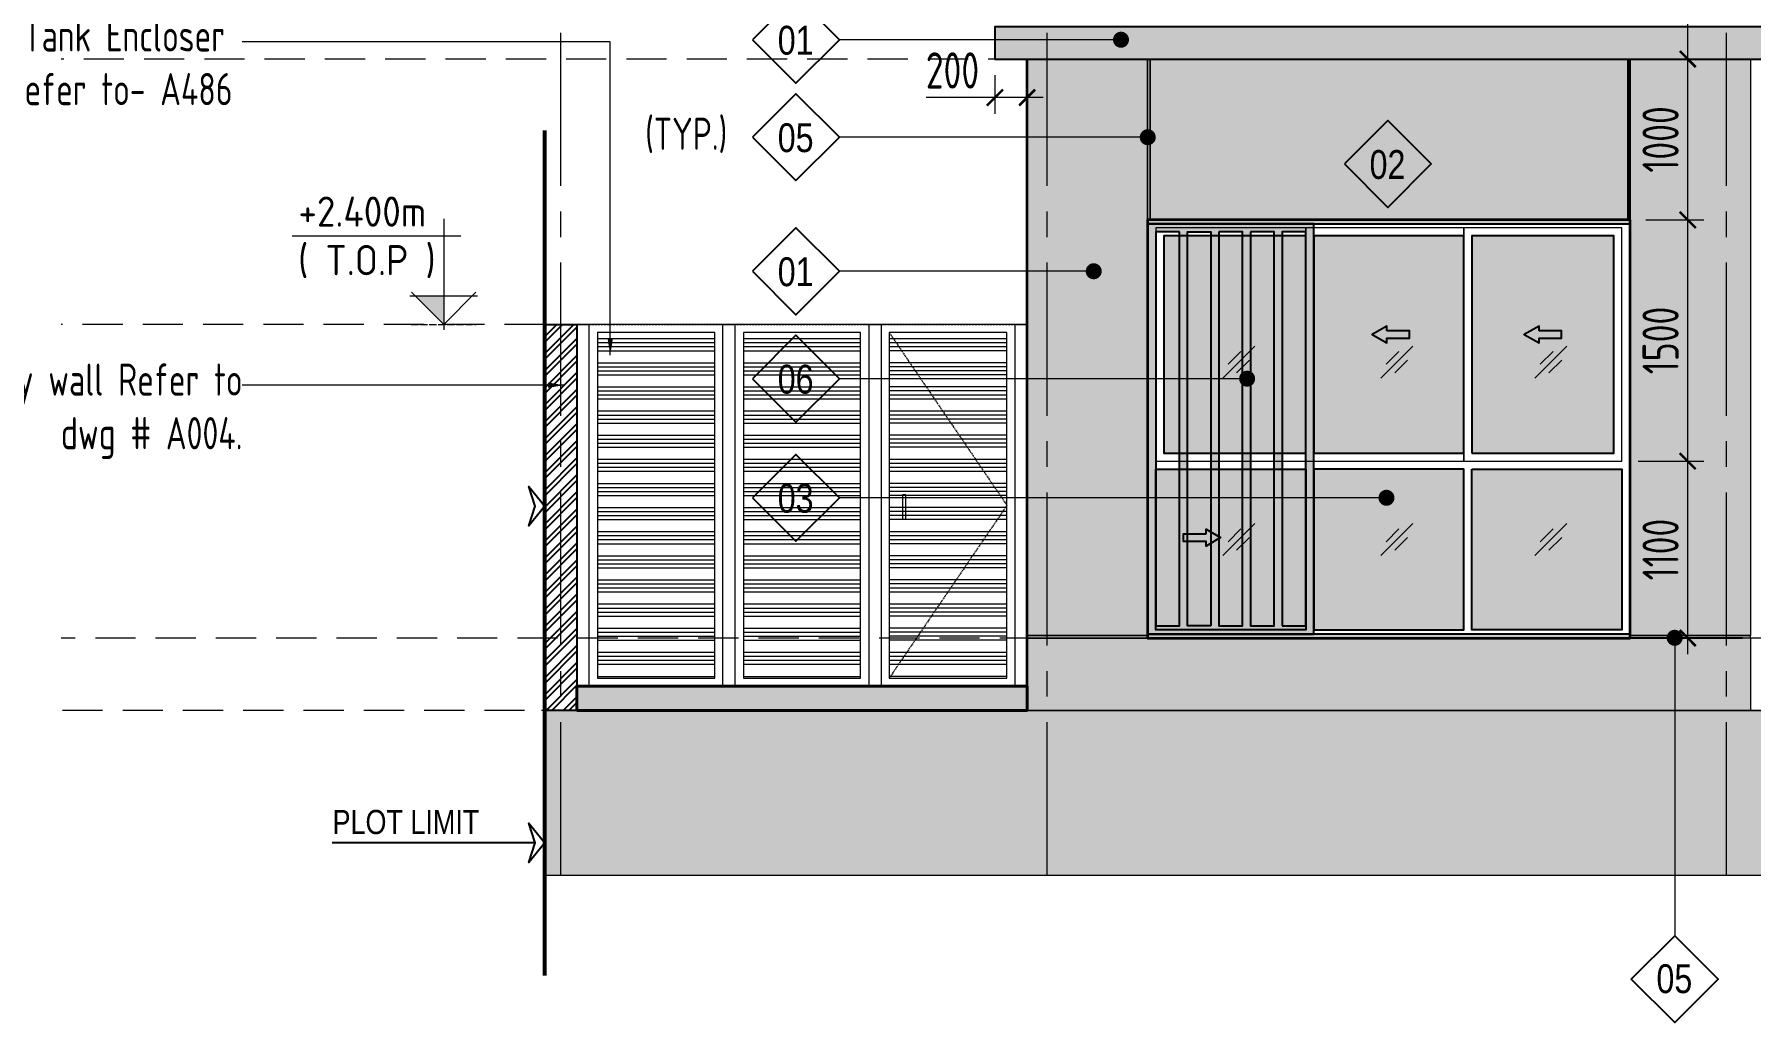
# Model space of a CAD drawing. Header units: millimetres. Extents: x -30697 to 201471, y -29614 to 19378.
# Drawn here: x -24609 to -13934, y -1942 to 4204 of the extents above; entities that cross this region are included whole.
import ezdxf
from ezdxf.enums import TextEntityAlignment as Align

# ---------------------------------------------------------------- set-up
doc = ezdxf.new("R2010")
doc.units = ezdxf.units.MM
doc.header["$MEASUREMENT"] = 0
doc.header["$PDMODE"] = 1
for name, pattern in [('1735 X DT-5BR-ELE_01$0$DASHED', [0.75, 0.5, -0.25]), ('1735 X DT-5BR-ELE_01$0$HIDDEN', [0.375, 0.25, -0.125]), ('ACAD_ISO02W100', [15, 12, -3]), ('CENTER2', [28.575, 19.05, -3.175, 3.175, -3.175])]:
    doc.linetypes.add(name, pattern=pattern)
for name, color, linetype, lineweight, plot in [('00--ORIGIN POINT', 200, 'Continuous', 20, False), ('1735 X DT-5BR-ELE_01$0$00--ORIGIN', 6, 'Continuous', 0, False), ('1735 X DT-5BR-ELE_01$0$00--ORIGIN POINT', 200, 'Continuous', 20, False)]:
    doc.layers.add(name, color=color, linetype=linetype, lineweight=lineweight, plot=plot)
for name, color, linetype, lineweight in [('03--GRID', 252, 'CENTER2', 5), ('05--LEADER', 8, 'Continuous', 13), ('05--TEXT-2', 2, 'Continuous', 25), ('05--TEXT-3', 3, 'Continuous', 35), ('07--DIM-2', 2, 'Continuous', 25), ('08--TAG REF', 7, 'Continuous', 25), ('1735 X DT-5BR-ELE_01$0$04--HATCH-3', 251, 'Continuous', 9), ('1735 X DT-5BR-ELE_01$0$05--LEADER', 8, 'Continuous', 13), ('1735 X DT-5BR-ELE_01$0$06--LINE-0', 8, 'Continuous', 13), ('1735 X DT-5BR-ELE_01$0$06--LINE-1', 9, 'Continuous', 18), ('1735 X DT-5BR-ELE_01$0$06--LINE-2', 2, 'Continuous', 25), ('1735 X DT-5BR-ELE_01$0$06--LINE-3', 3, 'Continuous', 35), ('1735 X DT-5BR-ELE_01$0$06--LINE-4', 4, 'Continuous', 40), ('1735 X DT-5BR-ELE_01$0$E--CONCRETE-SHADE', 253, 'Continuous', 25), ('1735 X DT-5BR-ELE_01$0$F--BLOCKWALL-2', 2, 'Continuous', 25), ('1735 X DT-5BR-ELE_01$0$G--STELWRK-1', 9, 'Continuous', 18), ('1735 X DT-5BR-ELE_01$0$L--DOORS-1', 9, 'Continuous', 18), ('1735 X DT-5BR-ELE_01$0$L--DOORS-2', 2, 'Continuous', 25), ('1735 X DT-5BR-ELE_01$0$L--DOORS-HID', 251, '1735 X DT-5BR-ELE_01$0$HIDDEN', 15), ('1735 X DT-5BR-ELE_01$0$L--GLASS MARK', 8, 'Continuous', 13), ('1735 X DT-5BR-ELE_01$0$L--WINDOW-1', 9, 'Continuous', 18), ('1735 X DT-5BR-ELE_01$0$L--WINDOW-2', 2, 'Continuous', 25), ('1735 X DT-5BR-ELE_01$0$Q--KERBS', 1, 'Continuous', 18), ('1735 X DT-5BR-ELE_01$0$W--ELV-1', 250, '1735 X DT-5BR-ELE_01$0$DASHED', 9), ('1735 X DT-5BR-ELE_01$0$Z--GROOVES', 7, 'Continuous', 9), ('1735 X DT-5BR-ELE_01$0$Z--GROOVES-DUMMY.', 252, 'Continuous', 9), ('W--ELEV-2', 7, 'Continuous', 20)]:
    doc.layers.add(name, color=color, linetype=linetype, lineweight=lineweight)
for name, color, linetype in [('05--PLOT MARK', 2, 'Continuous'), ('08--WINREF-1', 8, 'Continuous'), ('1735 X DT-5BR-ELE_01$0$05--PLOT MARK', 2, 'Continuous'), ('1735 X DT-5BR-ELE_01$0$L-Louvers 1', 2, 'Continuous'), ('1735 X DT-5BR-ELE_01$0$PLOT', 10, 'Continuous')]:
    doc.layers.add(name, color=color, linetype=linetype)
for name, color, linetype, lineweight, true_color in [('1735 X DT-5BR-ELE_01$0$L--FR SHADE-1', 7, 'Continuous', 20, 0xc8c8c8), ('1735 X DT-5BR-ELE_01$0$L--GL SHADE-1', 7, 'Continuous', 20, 0xd7e1ff), ('1735 X DT-5BR-ELE_01$0$L--SHADE-1', 7, 'Continuous', 20, 0xf5f5f5), ('1735 X DT-5BR-ELE_01$0$L--SHADE-2', 7, 'Continuous', 20, 0xd2d2d2)]:
    doc.layers.add(name, color=color, linetype=linetype, lineweight=lineweight, true_color=true_color)
doc.styles.add('Ariel', font='arial.ttf', dxfattribs={"width": 0.8})
doc.styles.add('ISO', font='isocp2.shx', dxfattribs={"width": 0.8})
doc.dimstyles.new('1-100_AR', dxfattribs={"dimtxt": 225, "dimasz": 100, "dimexe": 100, "dimexo": 100, "dimgap": 0, "dimtad": 0, "dimzin": 12, "dimdsep": 46, "dimtxsty": 'ISO', "dimblk": 'ARCHTICK', "dimcen": 100, "dimdle": 100, "dimclrd": 8, "dimclre": 9, "dimclrt": 2, "dimadec": 0, "dimazin": 0, "dimtfac": 1, "dimtmove": 0, "dimatfit": 2, "dimldrblk": 'ARCHTICK', "dimfxl": 1, "dimtvp": 0.75, "dimtolj": 1, "dimtzin": 12, "dimlwd": 9, "dimlwe": 9, "dimarcsym": 0})
doc.dimstyles.new('1-50', dxfattribs={"dimtxt": 125, "dimasz": 50, "dimexe": 50, "dimexo": 50, "dimgap": 0, "dimtad": 0, "dimdec": 3, "dimzin": 12, "dimdsep": 46, "dimtxsty": 'ISO', "dimblk": 'ARCHTICK', "dimcen": -150, "dimdle": 50, "dimclrd": 9, "dimclre": 9, "dimclrt": 2, "dimadec": 0, "dimazin": 0, "dimtfac": 1, "dimtdec": 3, "dimtmove": 1, "dimatfit": 2, "dimldrblk": 'ARCHTICK', "dimfxl": 1, "dimtvp": 0.75, "dimtolj": 1, "dimtzin": 12, "dimlwd": 18, "dimlwe": 18, "dimarcsym": 0})
doc.dimstyles.new('Copy of 1-100_AR LEADER', dxfattribs={"dimtxt": 200, "dimasz": 100, "dimexe": 100, "dimexo": 100, "dimgap": 0, "dimtad": 0, "dimdec": 0, "dimzin": 12, "dimdsep": 46, "dimtxsty": 'ISO', "dimcen": 150, "dimdle": 100, "dimclrd": 8, "dimclre": 9, "dimclrt": 2, "dimadec": 0, "dimazin": 0, "dimtfac": 1, "dimtdec": 0, "dimtmove": 0, "dimatfit": 2, "dimfxl": 1, "dimtvp": 0.75, "dimtolj": 1, "dimtzin": 12, "dimlwd": 9, "dimlwe": 9, "dimarcsym": 0})

# ---------------------------------------------------------------- blocks, each defined once
blk = doc.blocks.new('*U261')
at = {"layer": '1735 X DT-5BR-ELE_01$0$Z--GROOVES-DUMMY.', "ltscale": 25, "transparency": 33554623}
h = blk.add_hatch(color=256, dxfattribs=at)
h.dxf.hatch_style = 1
h.paths.add_polyline_path([(0, 15), (0, 0), (1000, 0), (1000, 15)])
at = {"layer": '1735 X DT-5BR-ELE_01$0$Z--GROOVES', "ltscale": 25}
blk.add_lwpolyline([(0, 15), (0, 0), (1000, 0), (1000, 15)], close=True, dxfattribs=at)
blk = doc.blocks.new('*U259')
at = {"layer": '1735 X DT-5BR-ELE_01$0$Z--GROOVES-DUMMY.', "ltscale": 25, "transparency": 33554623}
h = blk.add_hatch(color=256, dxfattribs=at)
h.dxf.hatch_style = 1
h.paths.add_polyline_path([(0, 15), (0, 0), (750, 0), (750, 15)])
at = {"layer": '1735 X DT-5BR-ELE_01$0$Z--GROOVES', "ltscale": 25}
blk.add_lwpolyline([(0, 15), (0, 0), (750, 0), (750, 15)], close=True, dxfattribs=at)
blk = doc.blocks.new('1735 X DT-5BR-ELE_01$0$SD 2.4 X 2.4')
at = {"layer": '1735 X DT-5BR-ELE_01$0$L--DOORS-1', "transparency": 33554623}
h = blk.add_hatch(color=252, dxfattribs=at)
h.dxf.hatch_style = 1
h.paths.add_polyline_path([(-771, 2011), (-912, 2011), (-912, 2040), (-1003, 1988), (-912, 1935), (-912, 1964), (-771, 1964)])
h = blk.add_hatch(color=252, dxfattribs=at)
h.dxf.hatch_style = 1
h.paths.add_polyline_path([(174, 2011), (34, 2011), (34, 2040), (-58, 1988), (34, 1935), (34, 1964), (174, 1964)])
at = {"layer": '1735 X DT-5BR-ELE_01$0$L--GL SHADE-1'}
h = blk.add_hatch(color=256, dxfattribs=at)
h.dxf.hatch_style = 1
h.paths.add_polyline_path([(-1417, 2600), (-2300, 2600), (-2300, 1250), (-1417, 1250)])
h = blk.add_hatch(color=256, dxfattribs=at)
h.dxf.hatch_style = 1
h.paths.add_polyline_path([(-1367, 1250), (-433, 1250), (-433, 2600), (-1367, 2600)])
h = blk.add_hatch(color=256, dxfattribs=at)
h.dxf.hatch_style = 1
h.paths.add_polyline_path([(-383, 1250), (500, 1250), (500, 2600), (-383, 2600)])
h = blk.add_hatch(color=256, dxfattribs=at)
h.dxf.hatch_style = 1
h.paths.add_polyline_path([(-2350, 1150), (-1417, 1150), (-1417, 150), (-2350, 150)])
h = blk.add_hatch(color=256, dxfattribs=at)
h.dxf.hatch_style = 1
h.paths.add_polyline_path([(-1367, 150), (-433, 150), (-433, 1150), (-1367, 1150)])
h = blk.add_hatch(color=256, dxfattribs=at)
h.dxf.hatch_style = 1
h.paths.add_polyline_path([(-383, 1150), (550, 1150), (550, 150), (-383, 150)])
blk.add_lwpolyline([(600, 2700), (-2400, 2700), (-2400, 100), (600, 100)], close=True)
at = {"layer": '1735 X DT-5BR-ELE_01$0$L--DOORS-2'}
for points in [[(-912, 2011), (-912, 2040), (-1003, 1988), (-912, 1935), (-912, 1964), (-771, 1964), (-771, 2011), (-912, 2011)], [(34, 2011), (34, 2040), (-58, 1988), (34, 1935), (34, 1964), (174, 1964), (174, 2011), (34, 2011)]]:
    blk.add_lwpolyline(points, dxfattribs=at)
at = {"layer": '1735 X DT-5BR-ELE_01$0$L--GLASS MARK'}
for p, q in [((-1933, 1716), (-1734, 1915)), ((-1900, 1802), (-1820, 1882)), ((-1847, 1749), (-1767, 1828)), ((-949, 1716), (-751, 1915)), ((-916, 1802), (-837, 1882)), ((-863, 1749), (-784, 1828)), ((9, 1716), (208, 1915)), ((42, 1802), (122, 1882)), ((95, 1749), (175, 1828)), ((-1933, 613), (-1734, 812)), ((-1900, 699), (-1820, 779)), ((-949, 613), (-751, 812)), ((-916, 699), (-837, 779)), ((9, 613), (208, 812)), ((42, 699), (122, 779)), ((-1847, 646), (-1767, 726)), ((-863, 646), (-784, 726)), ((95, 646), (175, 726))]:
    blk.add_line(p, q, dxfattribs=at)
at = {"layer": '1735 X DT-5BR-ELE_01$0$L--WINDOW-1'}
for points in [[(-2350, 1200), (-1417, 1200), (-1417, 2650), (-2350, 2650)], [(-1417, 1200), (-433, 1200), (-433, 2650), (-1417, 2650)], [(-433, 1200), (550, 1200), (550, 2650), (-433, 2650)]]:
    blk.add_lwpolyline(points, close=True, dxfattribs=at)
at = {"layer": '1735 X DT-5BR-ELE_01$0$L--WINDOW-2'}
for points in [[(-1417, 2600), (-2300, 2600), (-2300, 1250), (-1417, 1250)], [(-1367, 1250), (-433, 1250), (-433, 2600), (-1367, 2600)], [(-383, 1250), (500, 1250), (500, 2600), (-383, 2600)], [(-2350, 1150), (-1417, 1150), (-1417, 150), (-2350, 150)], [(-1367, 150), (-433, 150), (-433, 1150), (-1367, 1150)], [(-383, 1150), (550, 1150), (550, 150), (-383, 150)]]:
    blk.add_lwpolyline(points, close=True, dxfattribs=at)
blk = doc.blocks.new('*U260')
at = {"layer": '1735 X DT-5BR-ELE_01$0$Z--GROOVES-DUMMY.', "ltscale": 25, "transparency": 33554623}
h = blk.add_hatch(color=256, dxfattribs=at)
h.dxf.hatch_style = 1
h.paths.add_polyline_path([(0, 15), (0, 0), (750, 0), (750, 15)])
at = {"layer": '1735 X DT-5BR-ELE_01$0$Z--GROOVES', "ltscale": 25}
blk.add_lwpolyline([(0, 15), (0, 0), (750, 0), (750, 15)], close=True, dxfattribs=at)
blk = doc.blocks.new('*U246')
at = {"layer": '1735 X DT-5BR-ELE_01$0$L--SHADE-1', "transparency": 33554687}
h = blk.add_hatch(color=256, dxfattribs=at)
h.dxf.hatch_style = 1
h.paths.add_polyline_path([(0, 0), (-12400, 0), (-12400, -200), (0, -200)])
at = {"layer": '1735 X DT-5BR-ELE_01$0$06--LINE-2'}
blk.add_lwpolyline([(0, 0), (-12400, 0), (-12400, -200), (0, -200)], close=True, dxfattribs=at)
blk = doc.blocks.new('*U253')
at = {"layer": '1735 X DT-5BR-ELE_01$0$L--FR SHADE-1'}
h = blk.add_hatch(color=256, dxfattribs=at)
h.dxf.hatch_style = 1
h.paths.add_polyline_path([(3000, 2600), (0, 2600), (0, 2575), (1033, 2575), (3000, 2575)])
h = blk.add_hatch(color=256, dxfattribs=at)
h.dxf.hatch_style = 1
h.paths.add_polyline_path([(0, 2575), (0, 25), (1033, 25), (1033, 2575)])
h.paths.add_polyline_path([(590, 2525), (590, 75), (443, 75), (443, 2525)], flags=16)
h.paths.add_polyline_path([(640, 2525), (787, 2525), (787, 75), (640, 75)], flags=16)
h.paths.add_polyline_path([(393, 2525), (393, 75), (247, 75), (247, 2525)], flags=16)
h.paths.add_polyline_path([(837, 2525), (983, 2525), (983, 75), (837, 75)], flags=16)
h.paths.add_polyline_path([(197, 2525), (197, 75), (50, 75), (50, 2525)], flags=16)
h = blk.add_hatch(color=256, dxfattribs=at)
h.dxf.hatch_style = 1
h.paths.add_polyline_path([(3000, 25), (0, 25), (0, 0), (3000, 0)])
at = {"layer": '1735 X DT-5BR-ELE_01$0$06--LINE-3'}
blk.add_lwpolyline([(3000, 2600), (0, 2600), (0, 0), (3000, 0)], close=True, dxfattribs=at)
at = {"layer": '1735 X DT-5BR-ELE_01$0$L-Louvers 1'}
for points in [[(0, 2575), (3000, 2575), (3000, 2600), (0, 2600)], [(0, 25), (1033, 25), (1033, 2575), (0, 2575)], [(393, 75), (247, 75), (247, 2525), (393, 2525)], [(443, 2525), (443, 75), (590, 75), (590, 2525)], [(640, 2525), (640, 75), (787, 75), (787, 2525)], [(0, 0), (3000, 0), (3000, 25), (0, 25)]]:
    blk.add_lwpolyline(points, close=True, dxfattribs=at)
for points in [[(197, 2525), (50, 2525), (50, 75), (197, 75), (197, 2525)], [(837, 75), (983, 75), (983, 2525), (837, 2525), (837, 75)]]:
    blk.add_lwpolyline(points, dxfattribs=at)
blk = doc.blocks.new('1735 X DT-5BR-ELE_01$0$ARROW')
at = {"layer": '1735 X DT-5BR-ELE_01$0$L--DOORS-1', "transparency": 33554623}
h = blk.add_hatch(color=252, dxfattribs=at)
h.dxf.hatch_style = 1
h.paths.add_polyline_path([(-232, 23), (-91, 23), (-91, 53), (0, 0), (-91, -53), (-91, -23), (-232, -23)])
at = {"layer": '1735 X DT-5BR-ELE_01$0$L--DOORS-2'}
blk.add_lwpolyline([(-91, 23), (-91, 53), (0, 0), (-91, -53), (-91, -23), (-232, -23), (-232, 23), (-91, 23)], dxfattribs=at)
blk = doc.blocks.new('1735 X DT-5BR-ELE_01$0$ENC WATER')
at = {"layer": '1735 X DT-5BR-ELE_01$0$06--LINE-0'}
h = blk.add_hatch(dxfattribs=at)
h.set_pattern_fill('ANSI34', color=252, scale=200, angle=135, style=0)
h.set_pattern_definition([(180, (-83136.77, 12586.46), (-3e-14, -150), []), (180, (-83161.77, 12611.46), (-3e-14, -150), []), (180, (-83186.77, 12636.46), (-3e-14, -150), []), (180, (-83211.77, 12661.46), (-3e-14, -150), [])])
h.paths.add_polyline_path([(858, -50), (128, -50), (128, -2200), (858, -2200)])
h = blk.add_hatch(dxfattribs=at)
h.set_pattern_fill('ANSI34', color=252, scale=200, angle=135, style=0)
h.set_pattern_definition([(180, (-82028.43, 12586.46), (-3e-14, -150), []), (180, (-82053.43, 12611.46), (-3e-14, -150), []), (180, (-82078.43, 12636.46), (-3e-14, -150), []), (180, (-82103.43, 12661.46), (-3e-14, -150), [])])
h.paths.add_polyline_path([(1764, -50), (1036, -50), (1036, -2200), (1764, -2200)])
h = blk.add_hatch(dxfattribs=at)
h.set_pattern_fill('ANSI34', color=252, scale=200, angle=135)
h.set_pattern_definition([(180, (-14623.48, -10962), (-1e-14, -150), []), (180, (-14648.48, -10937), (-1e-14, -150), []), (180, (-14673.48, -10912), (-1e-14, -150), []), (180, (-14698.48, -10887), (-1e-14, -150), [])])
h.paths.add_polyline_path([(2675, -50), (1942, -50), (1942, -2200), (2675, -2200)])
at = {"layer": '1735 X DT-5BR-ELE_01$0$E--CONCRETE-SHADE'}
h = blk.add_hatch(dxfattribs=at)
h.set_pattern_fill('AR-CONC', color=256, scale=10)
h.set_pattern_definition([(50, (-82403.63, -2400), (71.72602, -6.275213), [7.5, -82.5]), (355, (-82403.63, -2400), (-13.875133, 75.219213), [6, -66]), (100.45144, (-82397.654, -2400.524), (57.850885, 68.944), [6.37402, -70.11421]), (46.1842, (-82403.63, -2380), (106.72413, -16.55193), [11.25, -123.75]), (96.63564, (-82394.74, -2381.38), (93.4662, 97.41186), [9.56103, -105.17138]), (351.18416, (-82403.63, -2380), (93.4662, 97.41186), [9, -99]), (21, (-82393.63, -2385), (59.690705, -40.26189), [7.5, -82.5]), (326, (-82393.63, -2385), (24.331533, 72.515005), [6, -66]), (71.451445, (-82388.66, -2388.356), (84.02224, 32.253115), [6.37402, -70.11421]), (37.5, (-82403.632, -2400), (1.2159855, 33.289385), [0, -65.2, 0, -67, 0, -66.25]), (7.5, (-82403.63, -2400), (26.306954, 39.441171), [0, -38.2, 0, -63.7, 0, -25.25]), (327.5, (-82425.932, -2400), (53.382244, -2.255487), [0, -25, 0, -78, 0, -103.5]), (317.5, (-82435.93, -2400), (58.318617, 10.010498), [0, -32.5, 0, -51.8, 0, -73.5])])
h.paths.add_polyline_path([(0, -2400), (2800, -2400), (2800, -2250), (0, -2250)])
at = {"layer": '1735 X DT-5BR-ELE_01$0$06--LINE-0'}
blk.add_lwpolyline([(2800, -2250), (2800, 0), (0, 0), (0, -2250)], dxfattribs=at)
for points in [[(0, 0), (75, 0), (75, -2250), (0, -2250)], [(1817, 0), (1892, 0), (1892, -2250), (1817, -2250)], [(2725, 0), (1892, 0), (1892, -2250), (2725, -2250)], [(908, 0), (983, 0), (983, -2250), (908, -2250)], [(2725, 0), (2800, 0), (2800, -2250), (2725, -2250)], [(2026, -1210), (2046, -1210), (2046, -1060), (2026, -1060)]]:
    blk.add_lwpolyline(points, close=True, dxfattribs=at)
at = {"layer": '1735 X DT-5BR-ELE_01$0$06--LINE-1'}
for points in [[(858, -50), (128, -50), (128, -2200), (858, -2200)], [(1764, -50), (1036, -50), (1036, -2200), (1764, -2200)], [(1942, -2200), (2675, -2200), (2675, -50), (1942, -50)]]:
    blk.add_lwpolyline(points, close=True, dxfattribs=at)
at = {"layer": '1735 X DT-5BR-ELE_01$0$06--LINE-4'}
blk.add_lwpolyline([(0, -2400), (2800, -2400), (2800, -2250), (0, -2250)], close=True, dxfattribs=at)
at = {"layer": '1735 X DT-5BR-ELE_01$0$L--DOORS-HID', "ltscale": 25}
blk.add_lwpolyline([(1942, -50), (2675, -1125), (1942, -2200)], dxfattribs=at)
blk = doc.blocks.new('1735 X DT-5BR-ELE_01')
at = {"layer": '1735 X DT-5BR-ELE_01$0$04--HATCH-3'}
h = blk.add_hatch(color=251, dxfattribs=at)
h.dxf.hatch_style = 1
h.paths.add_polyline_path([(-21434, -1025), (-3234, -1025), (-3234, 0), (-21434, 0)])
at = {"layer": '1735 X DT-5BR-ELE_01$0$F--BLOCKWALL-2', "transparency": 33554687}
h = blk.add_hatch(dxfattribs=at)
h.set_pattern_fill('ANSI32', color=252, scale=200)
h.paths.add_polyline_path([(-21234, 0), (-21434, 0), (-21434, 2400), (-21234, 2400)])
at = {"layer": '1735 X DT-5BR-ELE_01$0$L--SHADE-1', "transparency": 33554687}
h = blk.add_hatch(color=256, dxfattribs=at)
h.dxf.hatch_style = 1
h.paths.add_polyline_path([(-18434, 465), (-17684, 465), (-17684, 4050), (-18434, 4050)])
h = blk.add_hatch(color=256, dxfattribs=at)
h.dxf.hatch_style = 1
h.paths.add_polyline_path([(-14684, 465), (-13933, 465), (-13933, 4050), (-14684, 4050)])
h = blk.add_hatch(color=256, dxfattribs=at)
h.dxf.hatch_style = 1
h.paths.add_polyline_path([(-18434, 451), (-13934, 451), (-13934, 0), (-18434, 0)])
at = {"layer": '1735 X DT-5BR-ELE_01$0$L--SHADE-2', "transparency": 33554687}
h = blk.add_hatch(color=256, dxfattribs=at)
h.dxf.hatch_style = 1
h.paths.add_polyline_path([(-17669, 3050), (-14694, 3050), (-14694, 4050), (-17669, 4050)])
at = {"layer": '1735 X DT-5BR-ELE_01$0$00--ORIGIN', "elevation": 0}
for points in [[(-18434, 465), (-17684, 465), (-17684, 4050), (-18434, 4050)], [(-18434, 451), (-13934, 451), (-13934, 0), (-18434, 0)]]:
    blk.add_lwpolyline(points, close=True, dxfattribs=at)
at = {"layer": '1735 X DT-5BR-ELE_01$0$00--ORIGIN'}
for points in [[(-17669, 3050), (-14694, 3050), (-14694, 4050), (-17669, 4050)], [(-14684, 465), (-13933, 465), (-13933, 4050), (-14684, 4050)]]:
    blk.add_lwpolyline(points, close=True, dxfattribs=at)
at = {"layer": '1735 X DT-5BR-ELE_01$0$00--ORIGIN POINT', "ltscale": 25}
blk.add_lwpolyline([(-21434, -1025), (-3234, -1025), (-3234, 0), (-21434, 0)], close=True, dxfattribs=at)
at = {"layer": '1735 X DT-5BR-ELE_01$0$05--PLOT MARK'}
blk.add_lwpolyline([(-21434, 1270), (-21533, 1148), (-21494, 1270), (-21533, 1392), (-21434, 1270)], dxfattribs=at)
at = {"layer": '1735 X DT-5BR-ELE_01$0$06--LINE-2'}
blk.add_line((-13984, 450), (-17409, 450), dxfattribs=at)
at = {"layer": '1735 X DT-5BR-ELE_01$0$06--LINE-3'}
blk.add_line((-18434, 0), (-18434, 4050), dxfattribs=at)
at = {"layer": '1735 X DT-5BR-ELE_01$0$F--BLOCKWALL-2'}
blk.add_lwpolyline([(-21234, 0), (-21434, 0), (-21434, 2400), (-21234, 2400)], close=True, dxfattribs=at)
at = {"layer": '1735 X DT-5BR-ELE_01$0$G--STELWRK-1'}
blk.add_lwpolyline([(-21234, 0), (-18434, 0), (-18434, 2400), (-21234, 2400)], close=True, dxfattribs=at)
at = {"layer": '1735 X DT-5BR-ELE_01$0$PLOT', "linetype": '1735 X DT-5BR-ELE_01$0$DASHED', "ltscale": 300, "const_width": 25, "flags": 128}
blk.add_lwpolyline([(-21434, -1650), (-21434, 3607)], dxfattribs=at)
at = {"layer": '1735 X DT-5BR-ELE_01$0$Q--KERBS', "color": 8}
blk.add_line((-14987, 0), (-21455, 0), dxfattribs=at)
at = {"layer": '1735 X DT-5BR-ELE_01$0$Q--KERBS'}
blk.add_lwpolyline([(-21434, 0), (-3459, 0)], dxfattribs=at)
at = {"layer": '1735 X DT-5BR-ELE_01$0$W--ELV-1', "ltscale": 500}
for p, q in [((-426, 4050), (-24441, 4050)), ((-21434, 2400), (-24441, 2400)), ((-354, 450), (-24441, 450)), ((191, 0), (-24441, 0))]:
    blk.add_line(p, q, dxfattribs=at)
at = {"layer": '1735 X DT-5BR-ELE_01$0$W--ELV-1', "ltscale": 25}
blk.add_line((-21234, 2400), (-18434, 2400), dxfattribs=at)
at = {"layer": '1735 X DT-5BR-ELE_01$0$05--LEADER'}
blk.add_blockref('1735 X DT-5BR-ELE_01$0$ARROW', (-17230, 1074), dxfattribs=at)
at = {"layer": '1735 X DT-5BR-ELE_01$0$06--LINE-2'}
blk.add_blockref('*U246', (-6234, 4250), dxfattribs=at)
at = {"layer": '1735 X DT-5BR-ELE_01$0$06--LINE-3'}
blk.add_blockref('1735 X DT-5BR-ELE_01$0$SD 2.4 X 2.4', (-15284, 350), dxfattribs=at)
at = {"layer": '1735 X DT-5BR-ELE_01$0$G--STELWRK-1'}
blk.add_blockref('1735 X DT-5BR-ELE_01$0$ENC WATER', (-21234, 2400), dxfattribs=at)
at = {"layer": '1735 X DT-5BR-ELE_01$0$L-Louvers 1'}
blk.add_blockref('*U253', (-17684, 450), dxfattribs=at)
at = {"layer": '1735 X DT-5BR-ELE_01$0$Z--GROOVES-DUMMY.', "ltscale": 25}
for name, p, rotation in [('*U261', (-17684, 4050), 270), ('*U261', (-14700, 4050), 270), ('*U259', (-17684, 465), 180), ('*U260', (-13934, 466), 180)]:
    blk.add_blockref(name, p, dxfattribs=dict(at, rotation=rotation))
blk = doc.blocks.new('*U29')
at = {"color": 2}
for p, q in [((0, 875), (0, -46)), ((1256, 734), (-141, 734)), ((-280, 234), (280, 234)), ((0, 0), (-267, 267)), ((267, 267), (0, 0))]:
    blk.add_line(p, q, dxfattribs=at)
blk.add_solid([(0, 234), (234, 234), (0, 0), (234, 234)], dxfattribs=at)
at = {"layer": '00--ORIGIN POINT', "linetype": 'ACAD_ISO02W100', "ltscale": 5}
blk.add_line((270, 0), (-270, 0), dxfattribs=at)
at = {"style": 'ISO', "width": 0.8}
for tag, p in [('LEVEL', (225, 782)), ('FLOOR', (225, 406))]:
    blk.add_attdef(tag, p, '', height=250, dxfattribs=at)
blk = doc.blocks.new('_ArchTick')
at = {"color": 0, "const_width": 0.15}
blk.add_lwpolyline([(-0.5, -0.5), (0.5, 0.5)], dxfattribs=at)
blk = doc.blocks.new('*U19')
at = {"layer": '08--WINREF-1', "color": 2}
blk.add_lwpolyline([(339, 0), (0, -339), (-339, 0), (0, 339)], close=True, dxfattribs=at)
at = {"style": 'Ariel', "width": 0.8}
blk.add_attdef('CB-02', text='', height=225, dxfattribs=at).set_placement((3, -4), align=Align.MIDDLE)
blk = doc.blocks.new('*D100')
at = {"layer": '07--DIM-2', "color": 9, "lineweight": 9, "transparency": 16777216}
for p, q in [((-18634, 3950), (-18634, 3710)), ((-18434, 3950), (-18434, 3710))]:
    blk.add_line(p, q, dxfattribs=at)
at = {"layer": '07--DIM-2', "color": 8, "lineweight": 9, "transparency": 16777216}
for p, q in [((-18634, 3810), (-19062, 3810)), ((-18334, 3810), (-18634, 3810))]:
    blk.add_line(p, q, dxfattribs=at)
at = {"layer": 'Defpoints', "color": 0, "transparency": 16777216}
for p in [(-18634, 4050), (-18434, 4050), (-18634, 3810)]:
    blk.add_point(p, dxfattribs=at)
at = {"layer": '07--DIM-2', "color": 8, "lineweight": 9, "transparency": 16777216, "xscale": 100, "yscale": 100, "zscale": 100, "rotation": 180}
blk.add_blockref('_ArchTick', (-18634, 3810), dxfattribs=at)
at = {"layer": '07--DIM-2', "color": 8, "lineweight": 9, "transparency": 16777216, "xscale": 100, "yscale": 100, "zscale": 100}
blk.add_blockref('_ArchTick', (-18434, 3810), dxfattribs=at)
at = {"layer": '07--DIM-2', "color": 2, "transparency": 16777216, "insert": (-18898, 3979), "char_height": 225, "attachment_point": 5, "style": 'ISO'}
blk.add_mtext('\\A1;200', dxfattribs=at)
blk = doc.blocks.new('*D120')
at = {"layer": '07--DIM-2', "color": 8, "lineweight": 9, "transparency": 16777216}
blk.add_line((-14325, 350), (-14325, 1650), dxfattribs=at)
at = {"layer": '07--DIM-2', "color": 9, "lineweight": 9, "transparency": 16777216}
for p, q in [((-14634, 1550), (-14225, 1550)), ((-14584, 450), (-14225, 450))]:
    blk.add_line(p, q, dxfattribs=at)
at = {"layer": 'Defpoints', "color": 0, "transparency": 16777216}
for p in [(-14734, 1550), (-14325, 1550), (-14684, 450)]:
    blk.add_point(p, dxfattribs=at)
at = {"layer": '07--DIM-2', "color": 8, "lineweight": 9, "transparency": 16777216, "xscale": 100, "yscale": 100, "zscale": 100}
for p, rotation in [((-14325, 1550), 90), ((-14325, 450), 270)]:
    blk.add_blockref('_ArchTick', p, dxfattribs=dict(at, rotation=rotation))
at = {"layer": '07--DIM-2', "color": 2, "transparency": 16777216, "insert": (-14494, 1000), "char_height": 225, "attachment_point": 5, "rotation": 90, "style": 'ISO'}
blk.add_mtext('\\A1;1100', dxfattribs=at)
blk = doc.blocks.new('*D121')
at = {"layer": '07--DIM-2', "color": 8, "lineweight": 9, "transparency": 16777216}
blk.add_line((-14325, 1450), (-14325, 3150), dxfattribs=at)
at = {"layer": '07--DIM-2', "color": 9, "lineweight": 9, "transparency": 16777216}
for p, q in [((-14585, 3050), (-14225, 3050)), ((-14634, 1550), (-14225, 1550))]:
    blk.add_line(p, q, dxfattribs=at)
at = {"layer": 'Defpoints', "color": 0, "transparency": 16777216}
for p in [(-14685, 3050), (-14325, 3050), (-14734, 1550)]:
    blk.add_point(p, dxfattribs=at)
at = {"layer": '07--DIM-2', "color": 8, "lineweight": 9, "transparency": 16777216, "xscale": 100, "yscale": 100, "zscale": 100}
for p, rotation in [((-14325, 3050), 90), ((-14325, 1550), 270)]:
    blk.add_blockref('_ArchTick', p, dxfattribs=dict(at, rotation=rotation))
at = {"layer": '07--DIM-2', "color": 2, "transparency": 16777216, "insert": (-14494, 2300), "char_height": 225, "attachment_point": 5, "rotation": 90, "style": 'ISO'}
blk.add_mtext('\\A1;1500', dxfattribs=at)
blk = doc.blocks.new('*D122')
at = {"layer": '07--DIM-2', "color": 8, "lineweight": 9, "transparency": 16777216}
blk.add_line((-14325, 2950), (-14325, 4150), dxfattribs=at)
at = {"layer": '07--DIM-2', "color": 9, "lineweight": 9, "transparency": 16777216}
for p, q in [((-14584, 4050), (-14225, 4050)), ((-14585, 3050), (-14225, 3050))]:
    blk.add_line(p, q, dxfattribs=at)
at = {"layer": 'Defpoints', "color": 0, "transparency": 16777216}
for p in [(-14684, 4050), (-14325, 4050), (-14685, 3050)]:
    blk.add_point(p, dxfattribs=at)
at = {"layer": '07--DIM-2', "color": 8, "lineweight": 9, "transparency": 16777216, "xscale": 100, "yscale": 100, "zscale": 100}
for p, rotation in [((-14325, 4050), 90), ((-14325, 3050), 270)]:
    blk.add_blockref('_ArchTick', p, dxfattribs=dict(at, rotation=rotation))
at = {"layer": '07--DIM-2', "color": 2, "transparency": 16777216, "insert": (-14494, 3550), "char_height": 225, "attachment_point": 5, "rotation": 90, "style": 'ISO'}
blk.add_mtext('\\A1;1000', dxfattribs=at)
blk = doc.blocks.new('*D123')
at = {"layer": '07--DIM-2', "color": 8, "lineweight": 9, "transparency": 16777216}
blk.add_line((-14325, 3950), (-14325, 5350), dxfattribs=at)
at = {"layer": '07--DIM-2', "color": 9, "lineweight": 9, "transparency": 16777216}
for p, q in [((-14634, 5250), (-14225, 5250)), ((-14584, 4050), (-14225, 4050))]:
    blk.add_line(p, q, dxfattribs=at)
at = {"layer": 'Defpoints', "color": 0, "transparency": 16777216}
for p in [(-14734, 5250), (-14325, 5250), (-14684, 4050)]:
    blk.add_point(p, dxfattribs=at)
at = {"layer": '07--DIM-2', "color": 8, "lineweight": 9, "transparency": 16777216, "xscale": 100, "yscale": 100, "zscale": 100}
for p, rotation in [((-14325, 5250), 90), ((-14325, 4050), 270)]:
    blk.add_blockref('_ArchTick', p, dxfattribs=dict(at, rotation=rotation))
at = {"layer": '07--DIM-2', "color": 2, "transparency": 16777216, "insert": (-14494, 4650), "char_height": 225, "attachment_point": 5, "rotation": 90, "style": 'ISO'}
blk.add_mtext('\\A1;1200', dxfattribs=at)
blk = doc.blocks.new('*U23')
at = {"layer": '08--WINREF-1', "color": 2}
blk.add_lwpolyline([(339, 0), (0, -339), (-339, 0), (0, 339)], close=True, dxfattribs=at)
at = {"style": 'Ariel', "width": 0.8}
blk.add_attdef('CB-02', text='', height=225, dxfattribs=at).set_placement((3, -4), align=Align.MIDDLE)
blk.add_leader([(-3523, 0), (-339, 0)], dimstyle='1-50', override={"dimtxt": 100, "dimasz": 125, "dimgap": 50, "dimtad": 0, "dimldrblk": 'Dot', "dimfxl": 3, "dimarcsym": 1})
blk = doc.blocks.new('*U22')
at = {"layer": '08--WINREF-1', "color": 2}
blk.add_lwpolyline([(339, 0), (0, -339), (-339, 0), (0, 339)], close=True, dxfattribs=at)
at = {"style": 'Ariel', "width": 0.8}
blk.add_attdef('CB-02', text='', height=225, dxfattribs=at).set_placement((3, -4), align=Align.MIDDLE)
blk.add_leader([(-4611, 0), (-339, 0)], dimstyle='1-50', override={"dimtxt": 100, "dimasz": 125, "dimgap": 50, "dimtad": 0, "dimldrblk": 'Dot', "dimfxl": 3, "dimarcsym": 1})
blk = doc.blocks.new('*U24')
at = {"layer": '08--WINREF-1', "color": 2}
blk.add_lwpolyline([(339, 0), (0, -339), (-339, 0), (0, 339)], close=True, dxfattribs=at)
at = {"style": 'Ariel', "width": 0.8}
blk.add_attdef('CB-02', text='', height=225, dxfattribs=at).set_placement((3, -4), align=Align.MIDDLE)
blk.add_leader([(-2325, 0), (-339, 0)], dimstyle='1-50', override={"dimtxt": 100, "dimasz": 125, "dimgap": 50, "dimtad": 0, "dimldrblk": 'Dot', "dimfxl": 3, "dimarcsym": 1})
blk = doc.blocks.new('*U26')
at = {"layer": '08--WINREF-1', "color": 2}
blk.add_lwpolyline([(339, 0), (0, -339), (-339, 0), (0, 339)], close=True, dxfattribs=at)
at = {"style": 'Ariel', "width": 0.8}
blk.add_attdef('CB-02', text='', height=225, dxfattribs=at).set_placement((3, -4), align=Align.MIDDLE)
blk.add_leader([(-2747, 0), (-339, 0)], dimstyle='1-50', override={"dimtxt": 100, "dimasz": 125, "dimgap": 50, "dimtad": 0, "dimldrblk": 'Dot', "dimfxl": 3, "dimarcsym": 1})
blk = doc.blocks.new('*U37')
at = {"layer": '08--WINREF-1', "color": 2}
blk.add_lwpolyline([(339, 0), (0, -339), (-339, 0), (0, 339)], close=True, dxfattribs=at)
at = {"style": 'Ariel', "width": 0.8}
blk.add_attdef('CB-02', text='', height=225, dxfattribs=at).set_placement((3, -4), align=Align.MIDDLE)
blk.add_leader([(-2538, 0), (-339, 0)], dimstyle='1-50', override={"dimtxt": 100, "dimasz": 125, "dimgap": 50, "dimtad": 0, "dimldrblk": 'Dot', "dimfxl": 3, "dimarcsym": 1})
blk = doc.blocks.new('*U39')
at = {"layer": '08--WINREF-1', "color": 2}
blk.add_lwpolyline([(339, 0), (0, -339), (-339, 0), (0, 339)], close=True, dxfattribs=at)
at = {"style": 'Ariel', "width": 0.8}
blk.add_attdef('CB-02', text='', height=225, dxfattribs=at).set_placement((3, -4), align=Align.MIDDLE)
blk.add_leader([(0, -2665), (0, -339)], dimstyle='1-50', override={"dimtxt": 100, "dimasz": 125, "dimgap": 50, "dimtad": 0, "dimldrblk": 'Dot', "dimfxl": 3, "dimarcsym": 1})

msp = doc.modelspace()

# ---------------------------------------------------------------- linework, layer by layer
at = {"layer": '03--GRID', "ltscale": 50}
for p, q in [((-21333.549, -1025.464), (-21333.549, 10449.646)), ((-18308.549, -1025.464), (-18308.549, 10449.646)), ((-14083.549, -1025.464), (-14083.549, 10449.646))]:
    msp.add_line(p, q, dxfattribs=at)

# ---------------------------------------------------------------- next in the draw order: block references
msp.add_blockref('1735 X DT-5BR-ELE_01', (0, 0))

# ---------------------------------------------------------------- next in the draw order: linework, layer by layer
at = {"layer": '05--PLOT MARK'}
msp.add_line((-21493.72, -823.973), (-22755.097, -823.973), dxfattribs=at)
msp.add_lwpolyline([(-21433.549, -823.973), (-21533.283, -946.056), (-21493.72, -823.973), (-21533.283, -701.89), (-21433.549, -823.973)], dxfattribs=at)

# ---------------------------------------------------------------- next in the draw order: block references
at = {"layer": '08--TAG REF'}
ref = msp.add_blockref('*U37', (-19871.282, 4169.997), dxfattribs=dict(at, xscale=-0.7964601769911505, yscale=0.7964601769911505, zscale=0.7964601769911505))
ref.add_attrib('CB-02', '01', dxfattribs={"layer": '0', "height": 179.2035, "style": 'Ariel', "width": 0.8}).set_placement((-19873.314, 4166.968), align=Align.MIDDLE)
ref = msp.add_blockref('*U26', (-19871.282, 3563.878), dxfattribs=dict(at, xscale=-0.7964601769911505, yscale=0.7964601769911505, zscale=0.7964601769911505))
ref.add_attrib('CB-02', '05', dxfattribs={"layer": '0', "height": 179.2035, "style": 'Ariel', "width": 0.8}).set_placement((-19873.314, 3560.849), align=Align.MIDDLE)
ref = msp.add_blockref('*U19', (-16190.279, 3397.338), dxfattribs=dict(at, xscale=-0.7964601769911505, yscale=0.7964601769911505, zscale=0.7964601769911505))
ref.add_attrib('CB-02', '02', dxfattribs={"layer": '0', "height": 179.2035, "style": 'Ariel', "width": 0.8}).set_placement((-16192.312, 3394.309), align=Align.MIDDLE)
ref = msp.add_blockref('*U24', (-19871.282, 2730.419), dxfattribs=dict(at, xscale=-0.7964601769911505, yscale=0.7964601769911505, zscale=0.7964601769911505))
ref.add_attrib('CB-02', '01', dxfattribs={"layer": '0', "height": 179.2035, "style": 'Ariel', "width": 0.8}).set_placement((-19873.314, 2727.39), align=Align.MIDDLE)
ref = msp.add_blockref('*U23', (-19871.282, 2062.539), dxfattribs=dict(at, xscale=-0.7964601769911505, yscale=0.7964601769911505, zscale=0.7964601769911505))
ref.add_attrib('CB-02', '06', dxfattribs={"layer": '0', "height": 179.2035, "style": 'Ariel', "width": 0.8}).set_placement((-19873.314, 2059.51), align=Align.MIDDLE)
ref = msp.add_blockref('*U22', (-19871.282, 1321.932), dxfattribs=dict(at, xscale=-0.7964601769911505, yscale=0.7964601769911505, zscale=0.7964601769911505))
ref.add_attrib('CB-02', '03', dxfattribs={"layer": '0', "height": 179.2035, "style": 'Ariel', "width": 0.8}).set_placement((-19873.314, 1318.903), align=Align.MIDDLE)
ref = msp.add_blockref('*U39', (-14406.137, -1671.208), dxfattribs=dict(at, xscale=0.7964601769911505, yscale=0.7964601769911505, zscale=0.7964601769911505, rotation=180))
ref.add_attrib('CB-02', '05', dxfattribs={"layer": '0', "height": 179.2035, "style": 'Ariel', "width": 0.8}).set_placement((-14408.17, -1668.179), align=Align.MIDDLE)
at = {"layer": 'W--ELEV-2'}
ref = msp.add_blockref('*U29', (-22062.517, 2399.999), dxfattribs=dict(at, xscale=-0.75, yscale=0.75, zscale=0.75))
ref.add_attrib('LEVEL', '+2.400m', (-22965.74, 3007.607), dxfattribs={"layer": '0', "height": 187.5, "style": 'ISO'})
ref.add_attrib('FLOOR', ' ( T.O.P )', (-23075.017, 2705.997), dxfattribs={"layer": '0', "height": 187.5, "style": 'ISO'})

# ---------------------------------------------------------------- next in the draw order: texts
at = {"layer": '05--TEXT-2', "char_height": 200, "style": 'ISO'}
for s, width, heights, insert, attachment_point in [('\\pi222.01;Water Tank Encloser \\P\\pi758.48;refer to- A486', 2174.4123, [1313.705], (-25514.325, 4296.465), 1), ('(TYP.)', 739.70332, [1313.705], (-20298.67, 3685.324), 3), ('Boundary wall Refer to \\Pdwg # A004. ', 6628.39058, [1396.015], (-23313.79, 2156.926), 3)]:
    msp.add_mtext_dynamic_manual_height_columns(s, width=width, gutter_width=0, heights=heights, dxfattribs=dict(at, insert=insert, attachment_point=attachment_point))
at = {"layer": '05--TEXT-3', "insert": (-22297.307, -694.842), "char_height": 150, "width": 1439.99993, "attachment_point": 5, "rotation": 0.0172656, "style": 'Ariel'}
msp.add_mtext('PLOT LIMIT', dxfattribs=at)

# ---------------------------------------------------------------- next in the draw order: dimensions: what is measured, and where the dimension line sits
at = {"layer": '07--DIM-2'}
for base, p1, p2, picture, middle in [((-14324.903, 5250), (-14683.581, 4050), (-14733.581, 5250), '*D123', (-14493.686, 4650)), ((-14324.903, 4050), (-14684.581, 3050), (-14683.581, 4050), '*D122', (-14493.653, 3550)), ((-14324.903, 3050), (-14733.581, 1550), (-14684.581, 3050), '*D121', (-14493.653, 2300))]:
    dim = msp.add_linear_dim(base=base, p1=p1, p2=p2, angle=90, dimstyle='1-100_AR', override={"dimtmove": 1}, dxfattribs=at)
    dim.commit()
    dim.dimension.update_dxf_attribs({"geometry": picture, "text_midpoint": middle})
dim = msp.add_linear_dim(base=(-18633.549, 3810.027), p1=(-18433.549, 4050), p2=(-18633.549, 4050), dimstyle='1-100_AR', dxfattribs=at)
dim.commit()
dim.dimension.update_dxf_attribs({"geometry": '*D100', "text_midpoint": (-18897.905, 3978.81)})
dim = msp.add_linear_dim(base=(-14324.903, 1550), p1=(-14683.581, 450), p2=(-14733.581, 1550), angle=90, dimstyle='1-100_AR', dxfattribs=at)
dim.commit()
dim.dimension.update_dxf_attribs({"geometry": '*D120', "text_midpoint": (-14493.653, 1000)})

# ---------------------------------------------------------------- next in the draw order: leaders
at = {"layer": '05--LEADER'}
for points in [[(-21026.424, 2209.054), (-21026.424, 4157.008), (-23315.137, 4157.008)], [(-21313.394, 2022.136), (-23315.137, 2022.136)]]:
    msp.add_leader(points, dimstyle='Copy of 1-100_AR LEADER', dxfattribs=at)

doc.saveas('drawing.dxf')
